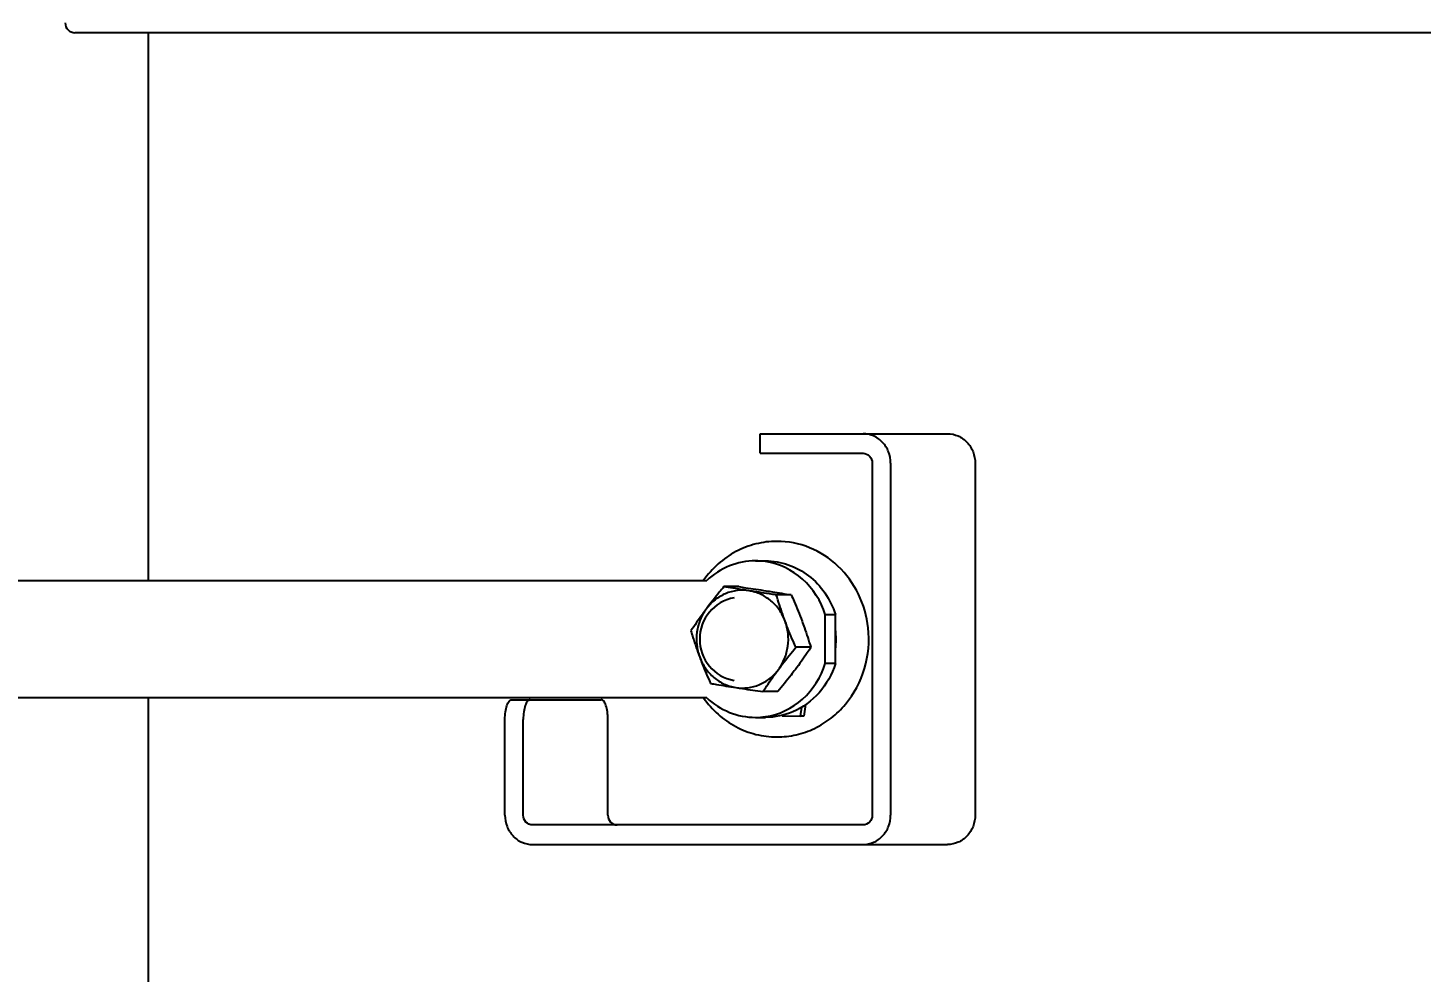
# Model space of a CAD drawing. Header units: millimetres. Extents: x 7589 to 12925, y 625 to 5429.
# Drawn here: x 8267.7 to 8410.1, y 3716.2 to 3812.7 of the extents above; entities that cross this region are included whole.
import ezdxf

# ---------------------------------------------------------------- set-up
doc = ezdxf.new("R2010")
doc.units = ezdxf.units.MM
doc.header["$LTSCALE"] = 307.34
doc.header["$PDMODE"] = 3
doc.header["$PDSIZE"] = 8
doc.layers.get('0').update_dxf_attribs({"linetype": 'CONTINUOUS'})
doc.layers.get('Defpoints').update_dxf_attribs({"linetype": 'CONTINUOUS'})
doc.styles.get("Standard").update_dxf_attribs({"font": 'calibri.ttf'})
doc.dimstyles.get("Standard").update_dxf_attribs({"dimtxt": 35, "dimasz": 35, "dimexe": 1.5, "dimexo": 1, "dimtad": 1, "dimdsep": 46, "dimtxsty": 'Standard', "dimblk": '_FILLED', "dimblk1": '_FILLED', "dimblk2": '_FILLED', "dimcen": 0.09, "dimazin": 2, "dimtol": 1, "dimtp": 0.01, "dimtm": 0.01, "dimtfac": 1, "dimtofl": 0, "dimtmove": 0, "dimatfit": 3, "dimldrblk": '_FILLED', "dimfxl": 1, "dimtolj": 1, "dimarcsym": 0})

# ---------------------------------------------------------------- blocks, each defined once
blk = doc.blocks.new('_FILLED')
at = {"color": 0, "linetype": 'ByBlock'}
blk.add_solid([(0, 0), (-1, 0.2143), (-1, -0.2143)], dxfattribs=at)
blk = doc.blocks.new('*D70')
at = {"color": 0, "lineweight": -2}
for p, q in [((8378.05, 4630.8), (7730.11, 4630.8)), ((7731.61, 4595.8), (7731.61, 3516)), ((7731.61, 2399.25), (7731.61, 3479.05)), ((7931.89, 2364.25), (7730.11, 2364.25))]:
    blk.add_line(p, q, dxfattribs=at)
at = {"layer": 'Defpoints', "color": 0}
for p in [(8379.05, 4630.8), (7731.61, 2364.25), (7932.89, 2364.25)]:
    blk.add_point(p, dxfattribs=at)
at = {"color": 0, "linetype": 'ByBlock', "lineweight": -2, "xscale": 35, "yscale": 35, "zscale": 35}
for p, rotation in [((7731.61, 4630.8), 90), ((7731.61, 2364.25), 270)]:
    blk.add_blockref('_FILLED', p, dxfattribs=dict(at, rotation=rotation))
at = {"color": 0, "insert": (7731.61, 3497.53), "char_height": 35, "attachment_point": 5}
blk.add_mtext('\\A1;\\A1;C', dxfattribs=at)

msp = doc.modelspace()

# ---------------------------------------------------------------- linework, layer by layer
at = {"color": 0, "linetype": 'Continuous'}
for p, q in [((8485.55376, 3812.19849), (8272.55376, 3812.19849)), ((8280.05376, 3756.19849), (8280.05376, 3812.19849)), ((8342.57839, 3769.19849), (8342.57839, 3771.19849)), ((8342.57839, 3771.19849), (8361.72441, 3771.19849)), ((8342.57839, 3769.19849), (8353.08303, 3769.19849)), ((8354.02139, 3768.19849), (8354.02139, 3732.19849)), ((8355.89811, 3768.19849), (8355.89811, 3732.19849)), ((8364.53949, 3768.19849), (8364.53949, 3732.19849)), ((8342.08283, 3758.19849), (8343.1198, 3758.19849)), ((8263.0663, 3756.19849), (8337.11749, 3756.19849)), ((8340.38659, 3755.56437), (8338.85294, 3755.56437)), ((8345.74692, 3754.72683), (8344.21327, 3754.72683)), ((8349.21297, 3747.69592), (8349.21297, 3752.70105)), ((8349.21297, 3752.70105), (8350.24994, 3752.70105)), ((8350.24994, 3747.69592), (8350.24994, 3752.70105)), ((8347.74645, 3749.36094), (8346.2128, 3749.36094)), ((8350.24994, 3747.69592), (8349.21297, 3747.69592)), ((8344.38567, 3744.83261), (8342.85202, 3744.83261)), ((8337.11749, 3744.19849), (8263.0663, 3744.19849)), ((8280.05376, 3661.56476), (8280.05376, 3744.19849)), ((8317.17824, 3743.99849), (8326.31372, 3743.99849)), ((8346.68848, 3742.33241), (8346.82204, 3743.25174)), ((8347.20608, 3743.51599), (8347.03414, 3742.33241)), ((8316.48693, 3732.19849), (8316.48693, 3741.99849)), ((8318.36365, 3732.19849), (8318.36365, 3741.99849)), ((8327.00503, 3732.19849), (8327.00503, 3741.99849)), ((8342.08283, 3742.19849), (8343.1198, 3742.19849)), ((8344.81248, 3742.43187), (8344.81182, 3742.34918)), ((8344.81182, 3742.34918), (8346.68848, 3742.33241)), ((8347.03414, 3742.33241), (8346.68848, 3742.33241)), ((8353.08303, 3731.19849), (8319.30201, 3731.19849)), ((8319.30201, 3729.19849), (8361.72441, 3729.19849))]:
    msp.add_line(p, q, dxfattribs=at)
for centre, radius, start, end in [((8272.55376, 3813.19849), 1, 180, 270), ((8342.08149, 3751.13261), 7.06586, 81.6009763, 89.988015), ((8340.68604, 3750.19849), 4.3, 100.4172968, 259.5827032), ((8343.43278, 3750.19854), 6.90015, 351.4762341, 8.3338385), ((8342.08149, 3749.26437), 7.06586, 270.011985, 278.3990237)]:
    msp.add_arc(centre, radius, start, end, dxfattribs=at)
for points, knots in [([(8355.89811, 3768.19849), (8355.89811, 3768.58779), (8355.75465, 3769.36772), (8355.13509, 3770.36389), (8354.19968, 3771.03867), (8353.45012, 3771.19849), (8353.08303, 3771.19849)], [0, 0, 0, 0, 0.25730783, 0.510382208, 0.757377149, 1, 1, 1, 1]), ([(8361.72441, 3771.19849), (8362.0915, 3771.19849), (8362.84106, 3771.03867), (8363.77647, 3770.36389), (8364.39603, 3769.36772), (8364.53949, 3768.58779), (8364.53949, 3768.19849)], [0, 0, 0, 0, 0.242622851, 0.489617792, 0.74269217, 1, 1, 1, 1]), ([(8353.08303, 3769.19849), (8353.32479, 3769.19849), (8353.83574, 3768.96954), (8354.02139, 3768.45137), (8354.02139, 3768.19849)], [0, 0, 0, 0, 0.488763038, 1, 1, 1, 1]), ([(8344.28112, 3760.19848), (8343.55829, 3760.19851), (8342.10141, 3760.01779), (8340.04213, 3759.22053), (8338.21184, 3757.94284), (8337.21485, 3756.82273), (8336.78365, 3756.21222)], [0, 0, 0, 0, 0.246299464, 0.494300592, 0.745318186, 1, 1, 1, 1]), ([(8353.60162, 3751.35386), (8353.47147, 3752.54637), (8352.80505, 3754.88677), (8350.68987, 3757.80373), (8347.7245, 3759.74359), (8345.41511, 3760.19842), (8344.28112, 3760.19848)], [0, 0, 0, 0, 0.257209414, 0.50985705, 0.756855848, 1, 1, 1, 1]), ([(8342.08297, 3758.19848), (8341.18165, 3758.19851), (8339.3481, 3757.84102), (8337.78457, 3756.82544), (8337.11749, 3756.19849)], [0, 0, 0, 0, 0.496109083, 1, 1, 1, 1]), ([(8349.21297, 3752.70105), (8348.78796, 3754.07628), (8347.21499, 3756.6221), (8344.49074, 3757.91932), (8343.11357, 3758.12269)], [0, 0, 0, 0, 0.50835299, 1, 1, 1, 1]), ([(8343.11993, 3758.19848), (8343.90162, 3758.19845), (8345.48661, 3757.93086), (8347.6112, 3756.77212), (8349.29214, 3754.97985), (8350.00745, 3753.48568), (8350.24994, 3752.70105)], [0, 0, 0, 0, 0.244246118, 0.491455964, 0.743393297, 1, 1, 1, 1]), ([(8338.85294, 3755.56437), (8338.69949, 3755.37777), (8338.09326, 3754.63393), (8337.50315, 3753.87678), (8337.07524, 3753.3002)], [0, 0, 0, 0, 0.251756082, 1, 1, 1, 1]), ([(8341.43579, 3755.1456), (8341.03241, 3755.20862), (8340.20172, 3755.22196), (8338.99666, 3754.896), (8337.91385, 3754.24962), (8337.32644, 3753.63867), (8337.07524, 3753.3002)], [0, 0, 0, 0, 0.246768164, 0.494532448, 0.745239909, 1, 1, 1, 1]), ([(8341.43579, 3755.1456), (8341.21333, 3755.18036), (8340.35179, 3755.31629), (8339.49107, 3755.45742), (8338.85294, 3755.56437)], [0, 0, 0, 0, 0.258157504, 1, 1, 1, 1]), ([(8340.38659, 3755.56437), (8340.6219, 3755.52994), (8341.54821, 3755.39359), (8342.47396, 3755.25343), (8343.16407, 3755.1456)], [0, 0, 0, 0, 0.253992285, 1, 1, 1, 1]), ([(8345.11572, 3752.04388), (8344.96597, 3752.44576), (8344.56779, 3753.21009), (8343.70708, 3754.15835), (8342.64338, 3754.83885), (8341.8412, 3755.08225), (8341.43579, 3755.1456)], [0, 0, 0, 0, 0.255742478, 0.507556489, 0.755315938, 1, 1, 1, 1]), ([(8344.21327, 3754.72683), (8343.97796, 3754.76126), (8343.05165, 3754.8976), (8342.1259, 3755.03777), (8341.43579, 3755.1456)], [0, 0, 0, 0, 0.253992285, 1, 1, 1, 1]), ([(8343.16407, 3755.1456), (8343.38653, 3755.11084), (8344.24807, 3754.97491), (8345.10879, 3754.83378), (8345.74692, 3754.72683)], [0, 0, 0, 0, 0.258157504, 1, 1, 1, 1]), ([(8345.11572, 3752.04388), (8345.0322, 3752.26802), (8344.71034, 3753.15511), (8344.41875, 3754.05301), (8344.21327, 3754.72683)], [0, 0, 0, 0, 0.253478622, 1, 1, 1, 1]), ([(8345.74692, 3754.72683), (8345.84442, 3754.5054), (8346.22918, 3753.61906), (8346.59108, 3752.72262), (8346.844, 3752.04388)], [0, 0, 0, 0, 0.250386151, 1, 1, 1, 1]), ([(8337.07524, 3753.3002), (8336.93519, 3753.1115), (8336.39186, 3752.36783), (8335.8708, 3751.60804), (8335.49216, 3751.03603)], [0, 0, 0, 0, 0.255160171, 1, 1, 1, 1]), ([(8337.07524, 3753.3002), (8336.82004, 3752.95635), (8336.39483, 3752.19472), (8336.05968, 3750.92915), (8336.04129, 3749.61491), (8336.24323, 3748.75933), (8336.39461, 3748.35309)], [0, 0, 0, 0, 0.247521307, 0.497900808, 0.749399086, 1, 1, 1, 1]), ([(8344.4351, 3747.09678), (8344.69029, 3747.44063), (8345.1155, 3748.20226), (8345.45065, 3749.46783), (8345.46905, 3750.78207), (8345.2671, 3751.63764), (8345.11572, 3752.04388)], [0, 0, 0, 0, 0.247521307, 0.497900808, 0.749399086, 1, 1, 1, 1]), ([(8346.2128, 3749.36094), (8346.11531, 3749.58237), (8345.73055, 3750.46871), (8345.36865, 3751.36515), (8345.11572, 3752.04388)], [0, 0, 0, 0, 0.250386151, 1, 1, 1, 1]), ([(8346.844, 3752.04388), (8346.92752, 3751.81975), (8347.24939, 3750.93266), (8347.54097, 3750.03476), (8347.74645, 3749.36094)], [0, 0, 0, 0, 0.253478622, 1, 1, 1, 1]), ([(8335.49216, 3751.03603), (8335.55997, 3750.81364), (8335.84038, 3749.91265), (8336.1463, 3749.01946), (8336.39461, 3748.35309)], [0, 0, 0, 0, 0.246391423, 1, 1, 1, 1]), ([(8344.28058, 3740.1985), (8344.93929, 3740.19847), (8346.26529, 3740.34821), (8348.159, 3741.0107), (8349.8797, 3742.08128), (8351.84568, 3743.99001), (8353.50654, 3747.12563), (8353.75292, 3749.96771), (8353.60162, 3751.35386)], [0, 0, 0, 0, 0.12113615, 0.242972982, 0.366077967, 0.490783871, 0.743576166, 1, 1, 1, 1]), ([(8344.4351, 3747.09678), (8344.57671, 3747.28759), (8345.15449, 3748.05381), (8345.75422, 3748.8033), (8346.2128, 3749.36094)], [0, 0, 0, 0, 0.24762489, 1, 1, 1, 1]), ([(8347.74645, 3749.36094), (8347.622, 3749.17293), (8347.10968, 3748.40762), (8346.57786, 3747.65526), (8346.16337, 3747.09678)], [0, 0, 0, 0, 0.244825514, 1, 1, 1, 1]), ([(8336.39461, 3748.35309), (8336.47867, 3748.12751), (8336.82398, 3747.22499), (8337.19931, 3746.33417), (8337.49169, 3745.67015)], [0, 0, 0, 0, 0.249134024, 1, 1, 1, 1]), ([(8336.39461, 3748.35309), (8336.54437, 3747.95121), (8336.94213, 3747.18724), (8337.52175, 3746.54899), (8337.84464, 3746.27683)], [0, 0, 0, 0, 0.503869968, 1, 1, 1, 1]), ([(8343.11357, 3742.27428), (8344.49074, 3742.47765), (8347.21499, 3743.77488), (8348.78796, 3746.3207), (8349.21297, 3747.69592)], [0, 0, 0, 0, 0.49164701, 1, 1, 1, 1]), ([(8350.24994, 3747.69592), (8349.91392, 3746.60865), (8348.79766, 3744.57257), (8346.91414, 3743.19727), (8345.89405, 3742.76485)], [0, 0, 0, 0, 0.5066887, 1, 1, 1, 1]), ([(8337.84464, 3746.27683), (8338.16233, 3746.00906), (8338.86736, 3745.5578), (8339.66913, 3745.31472), (8340.07454, 3745.25138)], [0, 0, 0, 0, 0.503122536, 1, 1, 1, 1]), ([(8340.07454, 3745.25138), (8340.47792, 3745.18835), (8341.30862, 3745.17501), (8342.51368, 3745.50097), (8343.59648, 3746.14735), (8344.1839, 3746.75831), (8344.4351, 3747.09678)], [0, 0, 0, 0, 0.246768164, 0.494532448, 0.745239909, 1, 1, 1, 1]), ([(8342.85202, 3744.83261), (8342.97648, 3745.02062), (8343.48878, 3745.78593), (8344.02061, 3746.53829), (8344.4351, 3747.09678)], [0, 0, 0, 0, 0.244824212, 1, 1, 1, 1]), ([(8346.16337, 3747.09678), (8346.02176, 3746.90596), (8345.44399, 3746.13973), (8344.84426, 3745.39025), (8344.38567, 3744.83261)], [0, 0, 0, 0, 0.247624112, 1, 1, 1, 1]), ([(8337.49169, 3745.67015), (8337.69986, 3745.63526), (8338.56021, 3745.49203), (8339.42134, 3745.35344), (8340.07454, 3745.25138)], [0, 0, 0, 0, 0.241999798, 1, 1, 1, 1]), ([(8340.07454, 3745.25138), (8340.30131, 3745.21595), (8341.2266, 3745.07282), (8342.15269, 3744.93494), (8342.85202, 3744.83261)], [0, 0, 0, 0, 0.245138292, 1, 1, 1, 1]), ([(8316.48693, 3741.99849), (8316.48693, 3742.25422), (8316.51849, 3742.73243), (8316.63407, 3743.29093), (8316.78194, 3743.65022), (8316.91501, 3743.87449), (8317.07649, 3743.99849), (8317.17824, 3743.99849)], [0, 0, 0, 0, 0.344297189, 0.643129152, 0.76424322, 0.863014872, 1, 1, 1, 1]), ([(8319.05496, 3743.99849), (8318.95321, 3743.99849), (8318.79173, 3743.87449), (8318.65867, 3743.65022), (8318.5108, 3743.29093), (8318.39522, 3742.73243), (8318.36365, 3742.25422), (8318.36365, 3741.99849)], [0, 0, 0, 0, 0.136985128, 0.23575678, 0.356870848, 0.655702811, 1, 1, 1, 1]), ([(8327.00503, 3741.99849), (8327.00503, 3742.25422), (8326.97346, 3742.73243), (8326.85788, 3743.29093), (8326.71001, 3743.65022), (8326.57694, 3743.87449), (8326.41547, 3743.99849), (8326.31372, 3743.99849)], [0, 0, 0, 0, 0.344297189, 0.643129152, 0.76424322, 0.863014872, 1, 1, 1, 1]), ([(8336.77841, 3744.19217), (8337.20947, 3743.58066), (8338.20656, 3742.45862), (8340.03786, 3741.17856), (8342.09881, 3740.37964), (8343.55706, 3740.19853), (8344.28058, 3740.1985)], [0, 0, 0, 0, 0.254688428, 0.505708198, 0.7537064, 1, 1, 1, 1]), ([(8337.11749, 3744.19849), (8337.78457, 3743.57154), (8339.3481, 3742.55596), (8341.18165, 3742.19847), (8342.08297, 3742.1985)], [0, 0, 0, 0, 0.503890917, 1, 1, 1, 1]), ([(8316.48693, 3732.19849), (8316.48693, 3731.80918), (8316.63039, 3731.02926), (8317.24995, 3730.03309), (8318.18536, 3729.35831), (8318.93492, 3729.19849), (8319.30201, 3729.19849)], [0, 0, 0, 0, 0.25730783, 0.510382208, 0.757377149, 1, 1, 1, 1]), ([(8319.30201, 3731.19849), (8319.06025, 3731.19849), (8318.5493, 3731.42744), (8318.36365, 3731.94561), (8318.36365, 3732.19849)], [0, 0, 0, 0, 0.488763038, 1, 1, 1, 1]), ([(8327.00503, 3732.19849), (8327.00503, 3731.94561), (8327.19068, 3731.42744), (8327.70163, 3731.19849), (8327.94339, 3731.19849)], [0, 0, 0, 0, 0.511236839, 1, 1, 1, 1]), ([(8354.02139, 3732.19849), (8354.02139, 3731.94561), (8353.83574, 3731.42744), (8353.32479, 3731.19849), (8353.08303, 3731.19849)], [0, 0, 0, 0, 0.511236839, 1, 1, 1, 1]), ([(8353.08303, 3729.19849), (8353.45012, 3729.19849), (8354.19968, 3729.35831), (8355.13509, 3730.03309), (8355.75465, 3731.02926), (8355.89811, 3731.80918), (8355.89811, 3732.19849)], [0, 0, 0, 0, 0.242622851, 0.489617792, 0.74269217, 1, 1, 1, 1]), ([(8364.53949, 3732.19849), (8364.53949, 3731.80918), (8364.39603, 3731.02926), (8363.77647, 3730.03309), (8362.84106, 3729.35831), (8362.0915, 3729.19849), (8361.72441, 3729.19849)], [0, 0, 0, 0, 0.25730783, 0.510382208, 0.757377149, 1, 1, 1, 1])]:
    msp.add_open_spline(points, degree=3, knots=knots, dxfattribs=at)
msp.add_open_spline([(8345.89405, 3742.76485), (8345.02511, 3742.39652), (8344.06371, 3742.19853), (8343.11993, 3742.1985)], degree=3, dxfattribs=at)

# ---------------------------------------------------------------- dimensions: what is measured, and where the dimension line sits
at = {"color": 0}
dim = msp.add_linear_dim(base=(7731.60895, 2364.25215), p1=(8379.05376, 4630.80358), p2=(7932.89123, 2364.25215), angle=90, text='\\A1;C', dimstyle='Standard', override={"dimtad": 0, "dimtih": 1, "dimtoh": 1, "dimdec": 4, "dimzin": 0, "dimtxsty": 'Standard', "dimcen": 62.865, "dimadec": 0, "dimazin": 0, "dimtdec": 4, "dimtzin": 0}, dxfattribs=at)
dim.commit()
dim.dimension.update_dxf_attribs({"geometry": '*D70', "text_midpoint": (7731.60895, 3497.52786)})

doc.saveas('drawing.dxf')
